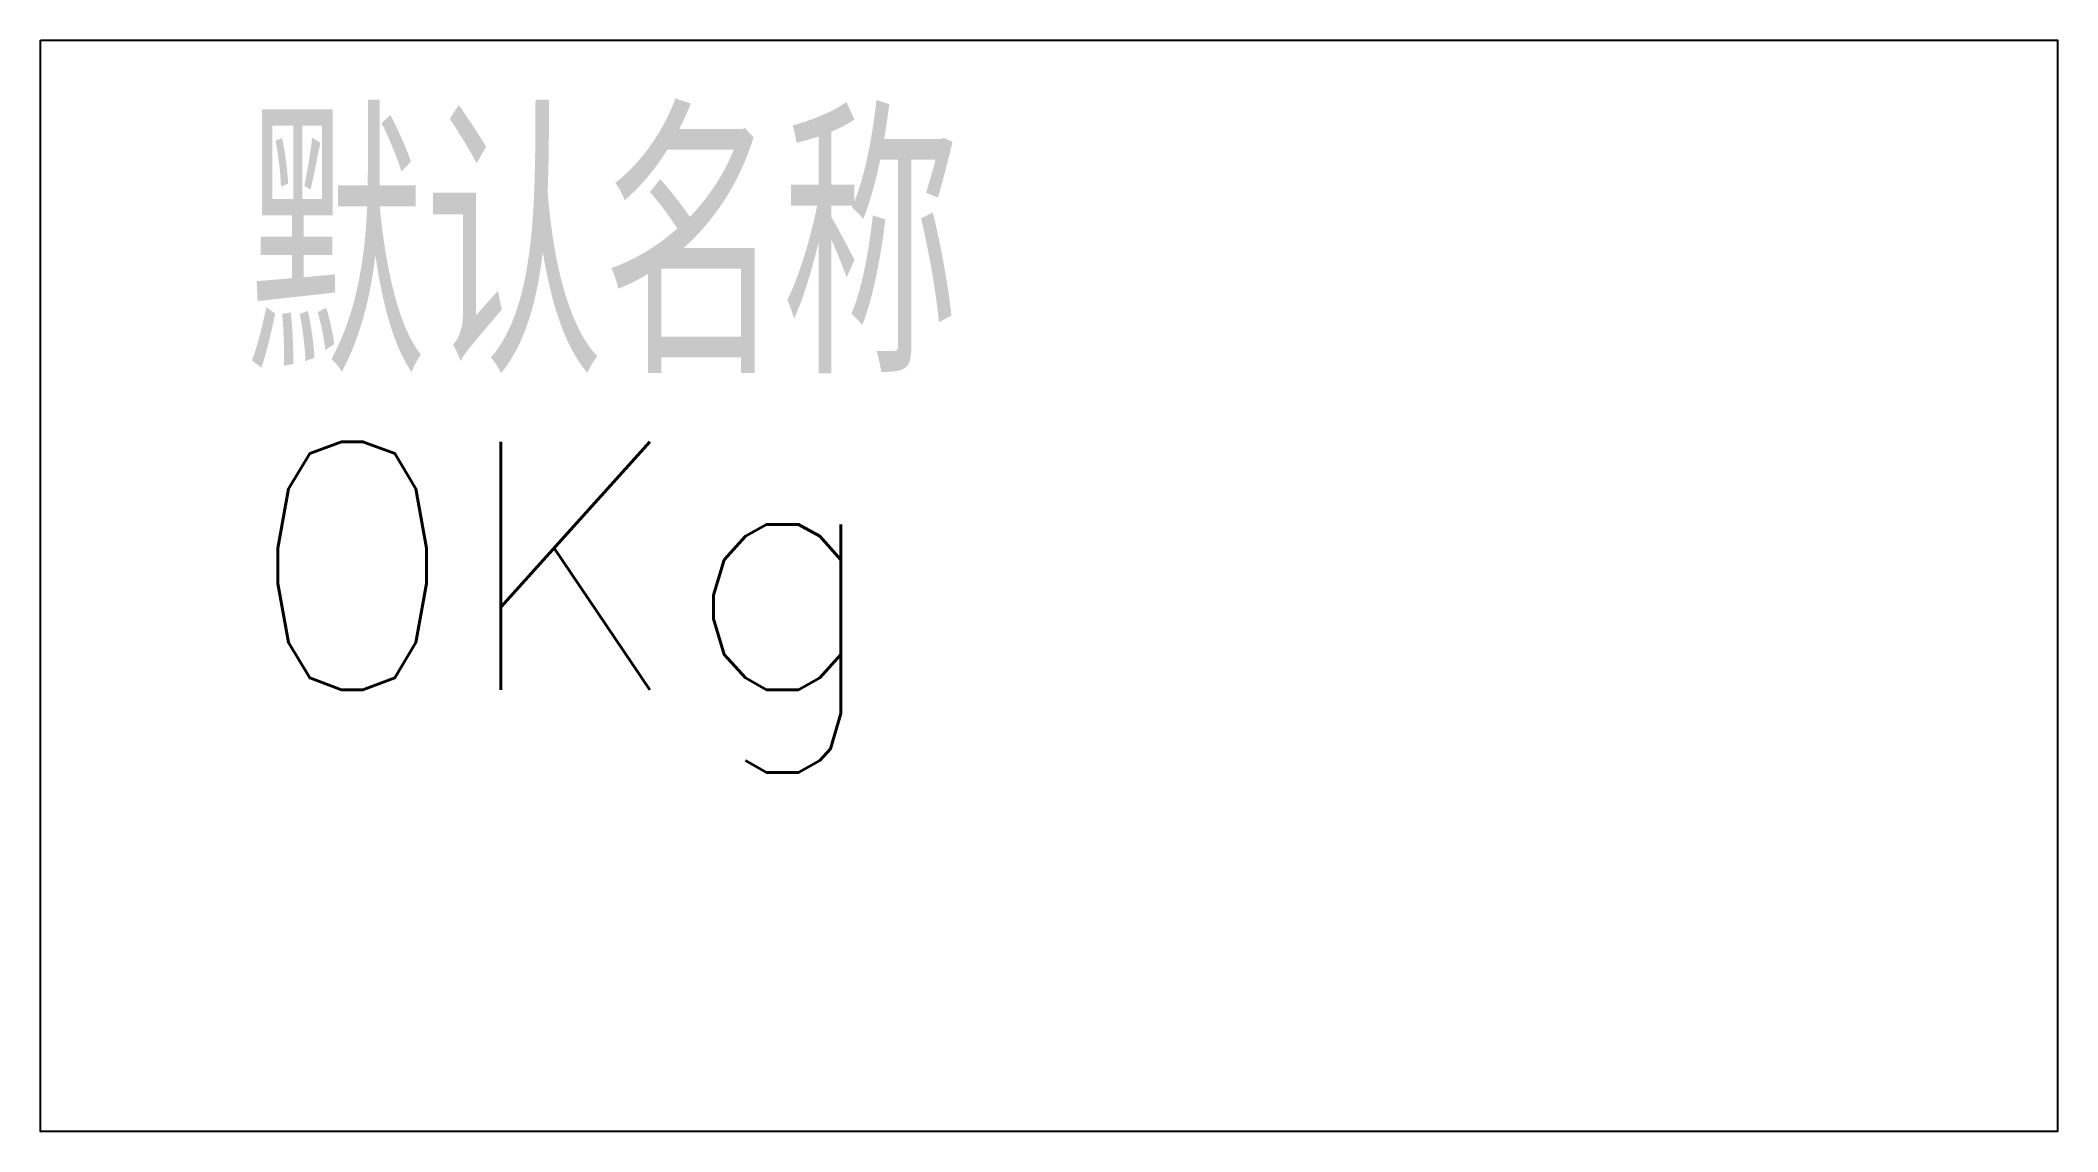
# Model space of a CAD drawing. Header units: millimetres. Extents: x 179 to 301, y 86 to 152.
import ezdxf

# ---------------------------------------------------------------- set-up
doc = ezdxf.new("R2010")
doc.units = ezdxf.units.MM
doc.styles.get("Standard").update_dxf_attribs({"font": 'txt.shx', "bigfont": 'gbcbig.shx'})

# ---------------------------------------------------------------- blocks, each defined once
blk = doc.blocks.new('原料板')
blk.add_lwpolyline([(0, 66), (122.06, 66), (122.06, 0), (0, 0)], close=True)
for tag, p in [('名称', (12.44, 45.87)), ('重量', (12.44, 26.72))]:
    blk.add_attdef(tag, p, '', height=15)

msp = doc.modelspace()

# ---------------------------------------------------------------- block references
msp.add_blockref('原料板', (179.27, 86.33)).add_auto_attribs({'重量': '0Kg', '名称': '默认名称'})

doc.saveas('drawing.dxf')
